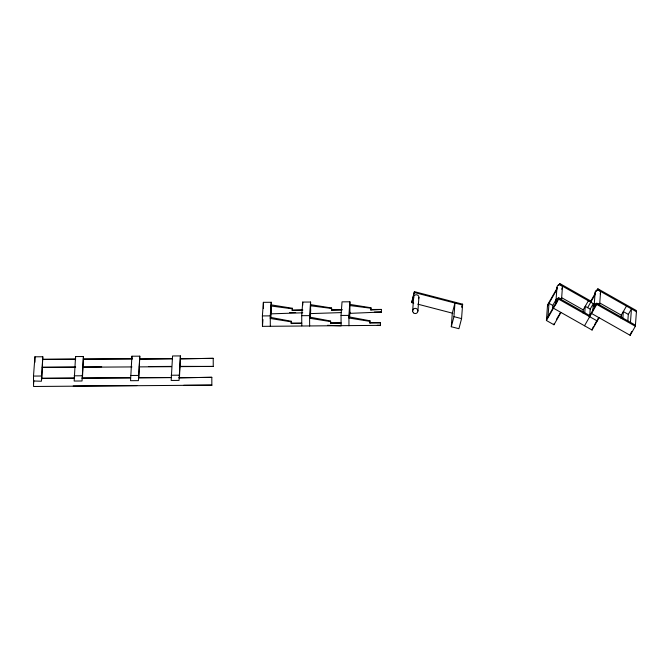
<?xml version="1.0" encoding="UTF-8"?>
<svg xmlns="http://www.w3.org/2000/svg" width="670" height="670" viewBox="0 0 670 670"><rect width="100%" height="100%" fill="white"/><g stroke="black" fill="none" stroke-linecap="round" stroke-linejoin="round"><path stroke-width="1" d="M183.714 385.3L211.862 385.133L33.575 386.49L33.5 376.071L34.924 356.8L42.788 356.758L41.749 379.404M33.559 380.996L41.398 381.23L42.788 356.758M34.941 362.303L34.924 356.8M33.575 383.6L33.801 380.485M83.423 356.507L82.033 380.987L74.169 381.037L75.559 356.557L83.423 356.507L82.46 378.115M139.787 356.172L138.405 380.644L130.541 380.694L131.923 356.214L139.787 356.172L138.824 377.779M180.423 355.921L179.041 380.401L171.177 380.451L172.559 355.971L180.423 355.921L179.46 377.528M211.812 377.31L179.024 377.796L211.812 377.31L211.846 385.418M213.211 358.333L180.423 358.81L213.211 358.333L213.244 366.431L179.887 366.641M213.244 366.431L179.903 366.356M377.31 325.285L380.451 325.352L262.456 326.349L262.389 315.922L263.385 302.329L271.258 302.279L270.965 317.563M262.456 326.349L262.958 319.548M270.32 326.307L270.253 315.88L271.258 302.279M302.765 312.798L271.241 313.836L271.275 304.884L292.271 308.234L292.237 310.537L302.748 310.193M291.266 321.834L291.308 321.265L270.353 317.354L270.27 318.484L291.266 321.834L291.274 323.568L301.785 323.225L291.316 323.007L291.274 323.568M271.191 306.022L292.229 308.803L292.271 308.234M292.237 310.537L292.279 309.976L302.765 309.909M301.802 325.829L301.709 315.687L302.714 302.086L310.578 302.044L310.604 306.215M309.649 326.064L309.574 315.637L310.578 302.044M341.072 312.597L310.57 313.602L310.595 304.649L331.591 307.999L331.566 310.302L342.069 309.95M310.218 318.292L310.629 309.532M331.591 307.999L331.566 310.302M330.603 323.334L330.645 322.764L341.114 322.982L330.603 323.334L330.637 321.031L309.674 317.111L309.59 318.25L330.595 321.592L330.226 321.198M327.521 325.302L341.105 325.871L341.038 315.453L342.035 301.852L349.908 301.802L349.924 304.934M348.97 325.829L348.903 315.403L349.908 301.802M374.329 312.086L381.439 312.036L349.891 313.359L349.924 304.406L370.92 307.756L370.887 310.059L381.414 309.431L370.929 309.498M349.614 317.086L349.974 312.228M370.92 307.756L370.887 310.059M380.434 322.747L369.932 323.091L369.966 322.53L380.434 322.747L380.434 325.637M413.725 303.108L411.715 302.589L414.428 291.651L462.627 304.18L461.563 318.627L458.917 328.71L451.304 326.734L452.309 313.141L454.955 303.049L453.95 316.65L451.304 326.734M412.661 310.922L413.666 297.321M411.715 302.589L414.428 291.651M417.904 310.997L418.909 297.396M560.983 312.463L553.956 324.766L546.41 320.495L547.558 304.867L557.231 287.958M548.001 316.768L548.99 303.309L552.767 305.445L552.457 309.59M553.52 307.111L553.445 308.192L592.062 330.042L599.097 317.739M553.956 324.766L554.031 323.677M555.639 304.917L557.005 287.304M546.41 320.495L558.621 299.13L558.705 298.05L589.86 315.671M591.208 301.291L559.777 283.51L559.693 284.591L594.994 304.565M561.51 299.691L562.423 287.271M582.959 312.974L583.185 309.867L588.369 300.813M584.692 313.543L585.228 306.299L590.203 309.113L589.667 316.357M591.627 312.387L591.551 313.468L630.169 335.318L635.344 326.257L636.5 310.629L597.883 288.787L596.359 291.45M592.808 310.872L593.335 303.627L590.203 309.113M592.062 330.042L592.138 328.953M594.114 306.039L595.111 292.581M584.516 325.771L596.727 304.406L596.811 303.326L635.428 325.168M597.883 288.787L597.799 289.867L636.416 311.717M599.617 304.967L600.529 292.547M621.065 318.25L621.291 315.143L626.475 306.09M622.798 318.82L623.335 311.575L628.309 314.389L627.773 321.634M630.453 322.354L631.45 308.904L628.309 314.389M630.169 335.318L630.244 334.229M461.839 307.203L462.627 304.18M462.04 307.044L462.568 305.026L414.361 292.505M558.755 285.286L559.777 283.51M547.482 305.956L556.879 289.515M552.767 305.445L556.025 299.741M546.486 319.414L558.705 298.05M561.15 299.507L562.063 297.924L583.185 309.867M556.418 319.506L558.805 315.335M559.257 314.54L560.162 312.957M590.756 301.249L595.337 293.234M587.59 307.723L595.479 293.929M589.114 316.776L596.811 303.326M599.265 304.783L600.169 303.2L621.291 315.143M592.615 328.124L593.695 326.24M594.524 324.783L596.911 320.612M597.364 319.816L598.268 318.233M630.763 333.325L631.802 331.516M290.906 321.441L291.308 321.265L291.316 323.007M369.555 320.964L369.957 320.788L369.932 323.091M331.608 309.733L342.094 309.674M289.591 312.597L295.679 312.555M262.389 315.922L270.253 315.88M301.709 315.687L309.574 315.637M341.038 315.453L348.903 315.403M172.575 358.576L139.787 359.061L172.559 358.86M42.294 367.185L75.651 366.984M82.954 366.942L101.714 366.825M148.631 366.54L171.562 366.406M42.269 367.47L75.635 367.269M82.929 367.219L131.931 366.925M139.226 366.884L171.545 366.691M33.5 376.071L41.364 376.021M74.135 375.82L82 375.778M130.499 375.485L138.363 375.435M171.135 375.234L178.999 375.192M73.206 385.97L136.806 385.585M349.841 305.545L370.502 308.158M310.512 305.78L331.173 308.393M417.745 304.155L452.895 313.292M453.95 316.65L461.563 318.627M596.727 304.406L635.344 326.257M558.621 299.13L597.238 320.98M381.414 309.431L381.414 312.321M302.714 302.086L302.74 305.219M263.385 302.329L263.436 308.585M131.923 356.214L131.948 359.346M75.559 356.557L75.576 359.69M413.742 297.999A2.621 2.605 4.2 0 1 416.665 294.775A2.621 2.605 4.2 0 1 418.541 298.694M594.491 307.388A2.714 2.697 4.2 0 1 595.772 303.535A2.714 2.697 4.2 0 1 599.441 305.311M595.203 293.276A2.714 2.697 4.2 0 1 598.159 289.892A2.714 2.697 4.2 0 1 600.178 293.896M557.097 288A2.714 2.697 4.2 0 1 560.396 284.683A2.714 2.697 4.2 0 1 561.644 289.18M556.812 302.664A2.714 2.697 4.2 0 1 557.348 298.418A2.714 2.697 4.2 0 1 561.334 300.034M41.406 378.341L74.177 378.148L41.406 378.341M42.805 359.363L75.576 359.162L42.805 359.363M82.041 378.098L130.541 377.805L82.041 378.098M83.44 359.12L131.94 358.827L83.44 359.12M138.405 377.754L171.177 377.562L138.405 377.754M349.003 316.877L348.919 318.007L369.915 321.357L369.957 320.788L349.003 316.877M413.407 312.773A2.621 2.605 4.2 0 0 417.804 311.667A2.621 2.605 4.2 0 0 414.638 308.426A2.621 2.605 4.2 0 0 413.407 312.773"/></g></svg>
